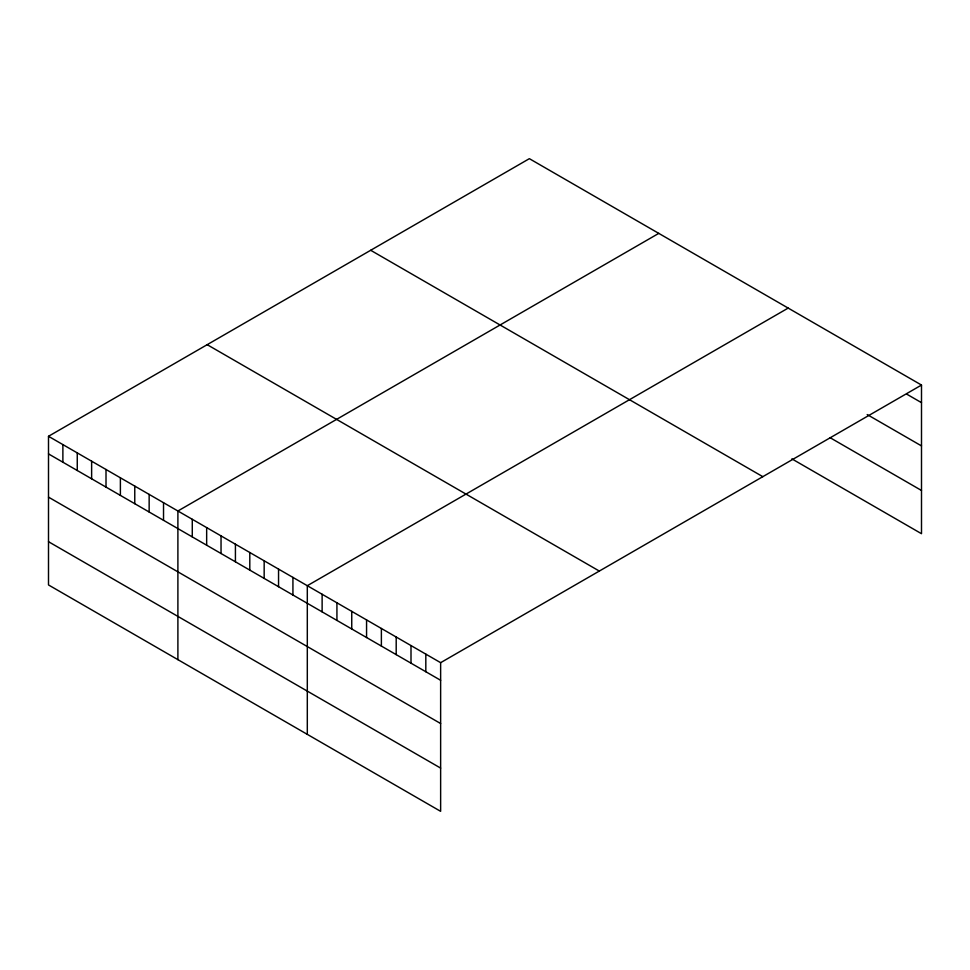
<?xml version="1.0" encoding="UTF-8"?>
<svg xmlns="http://www.w3.org/2000/svg" width="970" height="970" viewBox="0 0 970 970"><rect width="100%" height="100%" fill="white"/><g stroke="black" fill="none" stroke-linecap="round" stroke-linejoin="round"><path stroke-width="1.45" d="M48.5 436.294L440.635 662.68L440.635 811.332L48.5 584.946L48.5 436.294L529.365 158.668L921.5 385.054L921.5 533.706L791.884 458.871M658.775 233.37L177.898 510.996L177.898 659.648M788.173 308.084L307.308 585.71L307.308 734.363M440.635 662.68L921.5 385.054M906.683 394.111L921.5 402.659M867.18 414.554L921.5 445.909M830.15 437.725L921.5 490.468M370.685 250.284L762.808 476.67M207.192 344.677L599.314 571.063M48.5 453.899L440.635 680.285M48.5 497.137L440.635 723.535M48.5 541.696L440.635 768.094M425.818 654.132L425.818 671.737M411.001 645.584L411.001 663.189M396.196 637.023L396.196 654.629M381.38 628.475L381.38 646.081M366.563 619.927L366.563 637.532M351.746 611.367L351.746 628.972M336.929 602.819L336.929 620.424M322.125 594.258L322.125 611.864M292.928 577.405L292.928 595.01M278.548 569.111L278.548 586.717M264.167 560.805L264.167 578.411M249.799 552.512L249.799 570.117M235.419 544.206L235.419 561.812M221.039 535.901L221.039 553.506M206.658 527.607L206.658 545.213M192.278 519.302L192.278 536.907M163.53 502.702L163.53 520.308M149.15 494.397L149.15 512.002M134.769 486.091L134.769 503.697M120.389 477.798L120.389 495.403M106.009 469.492L106.009 487.098M91.629 461.199L91.629 478.804M77.26 452.893L77.26 470.498M62.88 444.587L62.88 462.193"/></g></svg>
